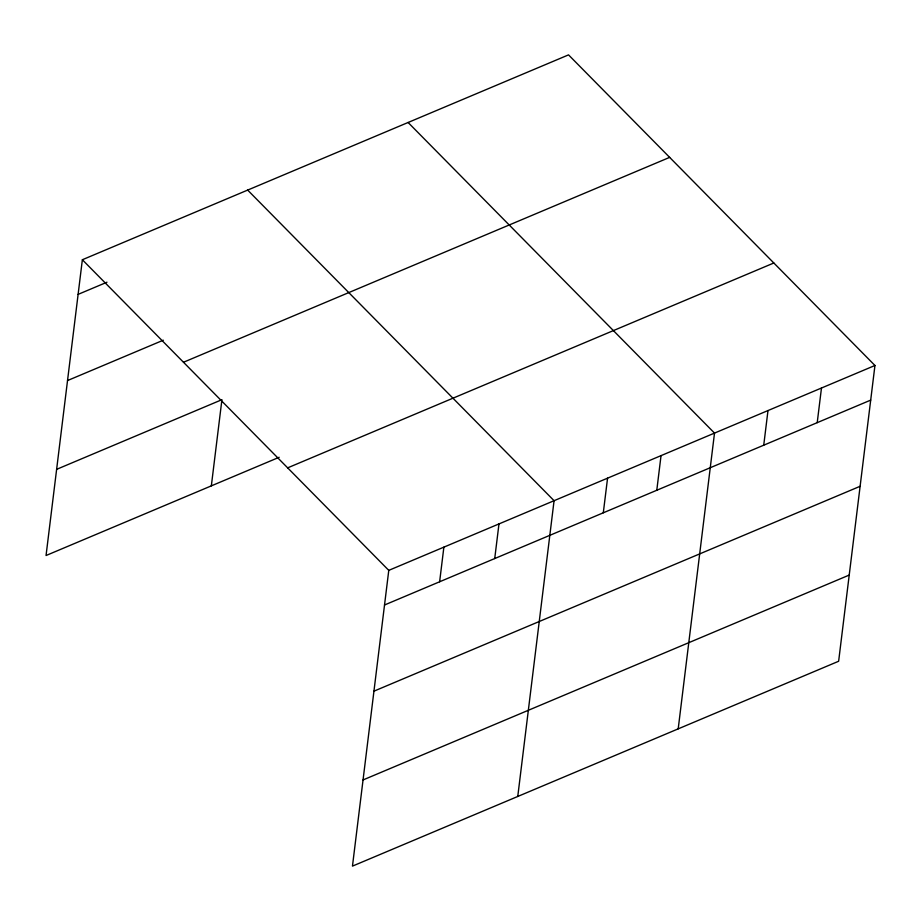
<?xml version="1.0" encoding="UTF-8"?>
<svg xmlns="http://www.w3.org/2000/svg" width="921" height="921" viewBox="0 0 921 921"><rect width="100%" height="100%" fill="white"/><g stroke="black" fill="none" stroke-linecap="round" stroke-linejoin="round"><path stroke-width="1.38" d="M82.36 259.745L388.777 570.364L352.467 866.12L838.64 661.255L874.95 365.487L568.533 54.88L82.36 259.745L46.05 555.513L279.178 457.277M211.346 485.851L221.926 399.679L56.63 469.342M439.628 581.773L443.876 547.143M494.727 558.552L498.975 523.922M517.763 796.469L554.074 500.702L247.668 190.094M603.301 512.801L607.561 478.172M656.788 490.26L661.036 455.63M678.201 728.856L714.512 433.1L408.095 122.481M763.739 445.188L767.987 410.559M817.215 422.658L821.474 388.029M78.112 294.375L106.974 282.217M67.532 380.557L163.305 340.194M183.486 362.252L669.648 157.376M287.663 467.856L773.836 262.992M388.777 570.364L874.95 365.487M384.529 604.993L870.702 400.117M373.949 691.164L860.122 486.288M363.047 779.949L849.22 575.072"/></g></svg>
